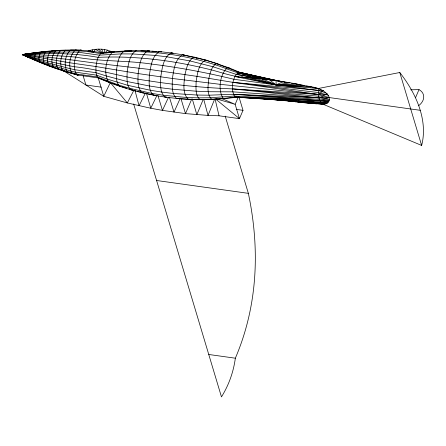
<?xml version="1.0" encoding="UTF-8"?>
<svg xmlns="http://www.w3.org/2000/svg" width="446" height="446" viewBox="0 0 446 446"><rect width="100%" height="100%" fill="white"/><g stroke="black" fill="none" stroke-linecap="round" stroke-linejoin="round"><path stroke-width="0.67" d="M104.124 52.834L104.632 49.534C99.073 48.664 93.309 49.194 87.996 51.028M285.702 100.595C298.826 101.983 312.072 104.247 325.24 103.912C330.174 103.098 330.508 96.866 327.147 93.995C319.459 85.911 307.116 86.948 297.131 84.071C281.019 81.083 264.773 78.831 248.444 77.448C235.572 77.738 223.647 73.027 211.343 69.894C199.73 66.984 188.011 64.492 176.209 62.462C150.441 58.153 124.244 56.135 98.131 57.367C73.138 52.728 47.577 53.068 22.3 54.574C40.19 63.048 58.794 70.251 77.994 75.095L78.825 74.638M214.677 99.084L208.026 115.414L185.491 113.613L162.444 110.385L150.776 108.233L127.3 102.937L103.756 96.314L63.666 70.875M203.281 99.274L196.831 114.683L192.287 98.956M238.175 97.317L235.165 104.342L239.452 118.642L219.053 115.787L208.026 115.414L203.727 99.307M238.917 96.687L243.009 110.335L239.452 118.642L215.463 98.895M415.521 97.73L419 89.613L410.677 89.813M191.819 98.94L185.491 113.613L180.992 98.744M180.323 98.064L174.007 112.141L169.469 97.373M168.499 97.334L162.444 110.385L157.94 95.516M156.959 95.438L150.776 108.233L146.422 93.158M145.435 93.058L139.057 105.752L135.116 90.99M133.945 90.187L127.3 102.937L110.329 82.594L103.756 96.314L98.248 77.927L97.245 76.913L95.979 72.687L95.946 66.538L97.15 60.126L98.131 57.367L100.517 53.665L101.755 52.979L113.223 51.613L136.32 50.509L159.484 51.574L173.087 53.213L171.035 52.918C163.074 57.668 162.199 68.567 160.761 76.885C160.627 83.564 159.556 91.937 164.83 97.011L166.882 97.306C143.238 94.095 120.052 87.628 98.248 77.927L109.058 82.103M282.385 81.824L238.51 72.129C232.126 77.693 230.42 89.964 234.997 97.077L327.018 103.199L322.369 103.963L262.962 98.789M93.582 52.104L95.438 49.333L102.223 53.191M27.106 56.408L26.688 56.636L22.3 54.574C48.909 50.454 76.288 47.488 102.914 53.146L101.755 52.979M105.256 52.661L107.486 50.164L112.03 51.942M41.054 62.217L40.53 62.512L22.3 54.574L65.852 59.162L96.403 63.254L150.14 69.515L196.87 76.35L233.158 82.404L323.294 90.772L318.55 94.441L232.55 88.91C204.608 87.778 176.711 85.214 149.081 80.865C123.888 77.593 99.675 69.281 74.387 66.755C56.876 63.377 39.477 59.374 22.3 54.574L27.223 53.81L27.423 54.133M36.343 60.405L35.557 60.572C34.069 58.253 34.626 54.256 36.7 52.444L37.079 52.5L27.836 53.726M56.04 50.621C51.691 54.418 50.526 62.786 53.648 67.636L58.532 69.158M65.752 50.147C60.478 54.741 59.067 64.882 62.853 70.758L68.522 72.369L67.491 72.219C63.416 65.885 64.932 54.969 70.613 50.019L81.506 50.147L80.347 49.98C73.964 55.544 72.258 67.814 76.835 74.928L98.739 78M136.32 50.509C129.228 54.741 128.448 64.453 127.171 71.862C127.049 77.81 126.095 85.27 130.795 89.791L135.958 90.923M249.13 74.627L239.669 72.297L229.021 67.837L207.122 60.433L195.911 57.501L182.531 54.802C174.67 59.496 173.806 70.262 172.385 78.479C172.256 85.075 171.192 93.348 176.404 98.36C196.262 100.551 216.382 99.949 236.163 97.245M107.33 52.472L110.173 51.073M27.334 53.927L22.3 54.574L69.966 62.814L95.946 66.538L138.132 73.573L172.385 78.479L220.419 84.355L318.55 94.441L327.147 93.995L319.08 97.858L233.225 94.279L208.979 95.204L196.97 95.043L173.304 93.47L161.692 92.06L150.257 90.243L128.002 85.381L106.706 78.931L96.47 75.129L75.062 72.129L70.468 70.953L43.636 62.797L22.3 54.574C48.151 50.872 74.694 48.352 100.517 53.665C127.043 50.236 154.071 51.206 180.368 56.001C191.986 58.197 203.46 61.085 214.743 64.62C226.607 68.244 237.757 74.047 250.206 75.536M238.984 76.991L234.886 76.517L276.124 84.913L283.065 81.651L281.114 81.568M320.914 89.479L318.349 90.549L233.905 79.276C206.732 72.665 179.208 67.457 151.445 64.051C126.318 60.277 100.751 61.659 75.742 57.127C57.969 55.577 40.14 54.657 22.3 54.574L31.644 58.521M323.294 90.772L318.405 92.539L233.158 82.404L318.55 94.441L325.402 92.3M327.147 93.995L318.773 96.219L232.55 88.91L319.08 97.858L329.237 97.557L420.243 110.307M329.193 100.824L320.445 101.788L234.997 97.077L329.193 100.824L321.031 102.725L234.997 97.077C215.591 99.659 195.911 100.116 176.404 98.36M328.446 95.773L319.08 97.858L232.728 91.837L208.276 91.725L196.195 91.196L172.446 89.206L160.822 87.745L149.393 85.978L127.221 81.54L106.098 75.92L95.979 72.687L74.566 69.688L70 68.639L47.722 62.819L22.3 54.574L45.079 52.511L68.411 51.959L77.866 52.165L99.28 55.159L121.223 53.899L132.423 53.944L155.163 55.388L166.659 56.776L189.795 60.89L212.982 66.749L236.034 74.315L263.486 79.132M312.2 87.416L318.372 88.481C318.617 93.699 317.875 101.248 323.105 104.258L421.637 145.435A161.279 92.043 23.2 0 0 399.778 72.508L318.372 88.481L276.124 84.913L241.643 76.929L245.06 77.359M251.187 77.827L248.444 77.448L276.124 84.913L290.084 82.805L286.694 82.438M329.494 99.268L319.921 100.662L233.999 96.068L210.083 97.752L198.191 97.858L186.378 97.468L163.063 95.221L151.607 93.365L129.217 88.196L118.324 84.902L97.245 76.913L75.837 73.913L62.022 69.922L44.031 63.717L26.576 56.525L26.481 54.964L27.223 53.81M29.224 53.71L30.484 53.565M105.68 52.834L107.062 52.678M109.131 52.444L110.513 52.288M113.273 51.976L114.655 51.82L113.223 51.613C105.535 57.735 103.221 74.376 108.896 82.387L109.85 82.527M37.698 52.433L41.4 52.02M45.102 51.652L41.523 51.881C38.824 54.234 38.105 59.429 40.04 62.44L40.53 62.512M24.864 54.351L22.3 54.574L26.504 56.179M50.041 51.223L46.356 51.39C43.067 54.256 42.192 60.572 44.55 64.241L45.146 64.324L41.11 62.735M328.356 102.156L321.031 102.725L309.976 101.911M56.213 50.777L51.195 50.967C47.36 54.312 46.334 61.693 49.082 65.969L54.44 67.753M119.495 51.496L120.877 51.401M59.301 50.604L65.473 50.331M327.018 103.199L321.678 103.45L275.394 99.664M259.405 78.697L255.296 78.078L276.124 84.913L297.131 84.071L291.634 83.33M24.892 54.49L22.3 54.574L24.77 55.365M131.932 50.905L124.757 50.788C118.335 54.624 117.627 63.41 116.473 70.117C116.361 75.502 115.497 82.254 119.751 86.346L120.855 86.507M325.24 103.912L315.506 103.238M262.187 78.808L276.124 84.913L304.194 85.437L296.774 84.327M140.903 50.838L149.856 51.05L147.905 50.766C140.334 55.293 139.498 65.662 138.132 73.573C138.004 79.929 136.983 87.895 142.006 92.723L143.305 92.913M24.251 54.635L22.3 54.574L24.825 55.209M273.158 80.525L269.111 79.65L276.124 84.913L311.275 86.909L306.508 86.134M151.913 51.195L156.713 51.53M158.77 51.675L161.508 51.864L159.484 51.574C151.623 56.268 150.754 67.034 149.338 75.251C149.204 81.847 148.144 90.12 153.357 95.132L155.381 95.422L143.958 93.008M285.78 100.127L287.854 100.278M292.002 100.584L294.767 100.79M298.223 101.041L301.68 101.298M303.754 101.454L308.593 101.805M264.339 98.761L267.104 98.99M269.869 99.213L274.011 99.553M258.123 98.365L260.196 98.544M23.593 54.707L22.3 54.574L23.582 54.802M301.095 101.705L303.837 101.995M307.272 102.357L309.329 102.58M311.386 102.797L314.135 103.087M283.985 82.136L285.34 82.287M301.117 101.811L303.865 102.117M305.928 102.346L323.105 104.258L320.401 103.728M164.83 97.011L178.433 98.65M292.905 100.991L295.659 101.32M297.036 101.482L299.104 101.727M300.481 101.894L316.325 103.779L313.627 103.182M247.112 77.615L248.483 77.788M292.242 101.013L309.507 103.216L308.164 102.875M281.917 100.099L283.812 100.344M252.553 78.011L254.61 78.295M291.244 100.991L302.656 102.563L300.715 101.967M101.298 87.165L85.905 85.008L83.179 75.909M236.213 109.387L243.009 110.335M156.596 180.496L248.355 193.347A737.684 421.007 23.2 0 1 235.343 358.205A296.2 169.045 23.2 0 1 221.467 396.89L133.649 103.951M208.756 354.481L235.343 358.205M207.122 60.433L182.531 54.802M218.161 63.878L205.294 60.165C198.202 64.402 197.422 74.114 196.14 81.523C196.023 87.472 195.064 94.931 199.769 99.452L201.592 99.714M76.578 50.119L75.48 49.963C69.431 55.232 67.814 66.867 72.152 73.607M61.771 50.476L60.896 50.348C56.062 54.557 54.774 63.845 58.236 69.23M31.365 58.677L31.108 58.638C30.088 57.055 30.467 54.323 31.889 53.085L32.374 53.347M224.689 98.611L223.262 98.404C217.581 90.387 219.895 73.746 227.588 67.63L229.021 67.837L229.846 68.667M213.16 99.436L211.51 99.196C206.409 93.71 208.143 85.069 208.884 78.284C210.267 73.099 211.287 66.365 216.511 63.639L238.51 72.129L282.474 81.886M190.013 99.458L188.061 99.174C182.046 92.701 184.087 82.504 184.962 74.499C186.59 68.377 187.799 60.439 193.96 57.216L195.911 57.501L196.753 58.354M290.463 101.025L295.77 101.827L294.516 101.314M171.035 52.918L184.56 55.092M236.034 74.315L266.964 79.633M264.857 79.371L266.229 79.617M286.287 100.545L288.857 101.008M287.715 82.733L237.266 72.815L270.666 79.572M272.027 79.851L277.479 80.949M251.572 75.826L259.059 77.403M104.632 49.534L107.486 50.164M239.669 72.297L268.782 79.093M137.29 91.274L143.289 92.835M73.25 73.768L77.994 75.095M216.238 98.834L235.165 104.342L221.785 98.533M69.113 72.542L72.659 73.59M122.065 86.792L126.686 88.219M129.323 89.038L132.624 90.059M59.117 69.359L63.811 70.897M111.634 83.067L117.499 85.175M45.726 64.542L49.785 66.075M32.82 58.995L34.582 59.697M89.2 50.61L92.066 52.071M98.566 49.11L102.942 53.241M101.643 49.177L103.349 52.912M92.3 49.829L93.03 52.093M399.778 72.508L421.637 145.435M225.208 116.133L248.355 193.347M215.089 99.124L219.053 115.787M276.074 80.598L276.124 84.913M419 89.613A13.765 10.202 -16.7 0 1 418.766 105.591M329.237 97.557L319.921 100.662L233.225 94.279L319.464 99.346L329.237 97.557"/></g></svg>
